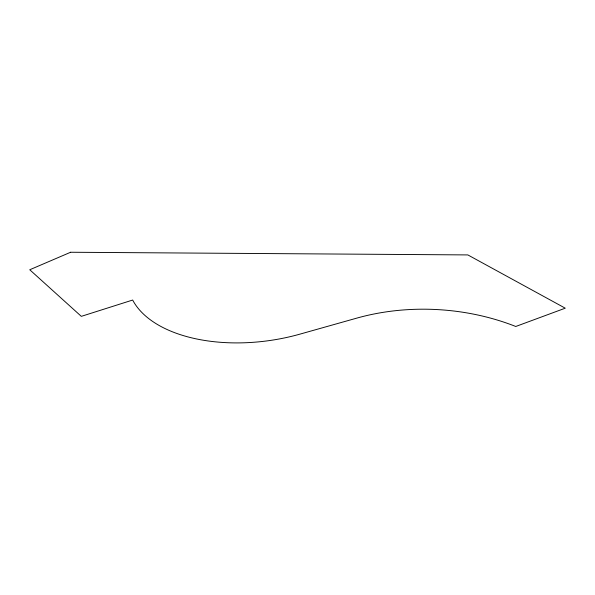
<?xml version="1.0" encoding="UTF-8"?>
<svg xmlns="http://www.w3.org/2000/svg" width="595" height="595" viewBox="0 0 595 595"><rect width="100%" height="100%" fill="white"/><g stroke="black" fill="none" stroke-linecap="round" stroke-linejoin="round"><path stroke-width="0.89" d="M70.626 252.25L29.75 269.758L81.314 316.354L132.67 300.044A132.231 73.765 -8.1 0 0 299.702 334.204L356.673 318.154A187.142 134.262 3.8 0 1 515.753 326.476L565.25 308.188L467.849 254.92L70.626 252.25"/></g></svg>
